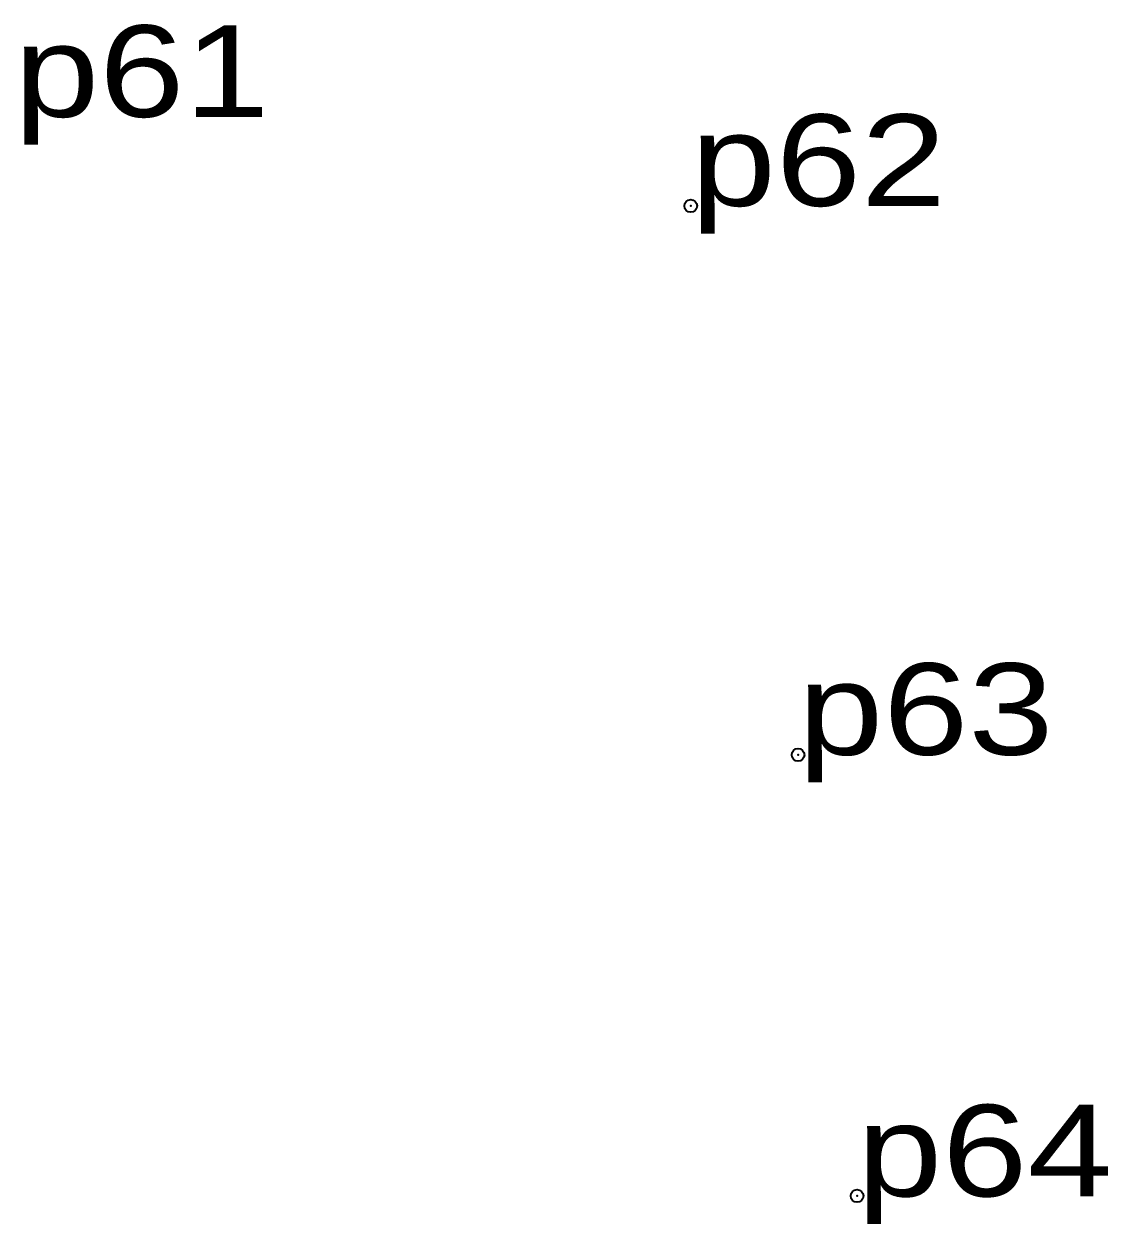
# Model space of a CAD drawing. Header units: metres. Extents: x 551153 to 552264, y 1839214 to 1839853.
# Drawn here: x 551495.76 to 551517.07, y 1839757.28 to 1839780.87 of the extents above; entities that cross this region are included whole.
import ezdxf

# ---------------------------------------------------------------- set-up
doc = ezdxf.new("R2010")
doc.units = ezdxf.units.M
doc.header["$LTSCALE"] = 0.5
doc.header["$PDMODE"] = 32
doc.header["$PDSIZE"] = 0.25
doc.layers.add('12', color=7, linetype='Continuous')
doc.layers.add('7', color=7, linetype='Continuous')

msp = doc.modelspace()

# ---------------------------------------------------------------- linework, layer by layer
at = {"layer": '7'}
for p in [(551508.87, 1839777.29), (551510.98, 1839766.5), (551512.14, 1839757.83)]:
    msp.add_point(p, dxfattribs=at)

# ---------------------------------------------------------------- texts
at = {"layer": '12', "width": 1.25}
for s, p in [('p61', (551495.57, 1839779.04)), ('p62', (551508.87, 1839777.29)), ('p63', (551510.98, 1839766.5)), ('p64', (551512.14, 1839757.82))]:
    msp.add_text(s, height=1.8, dxfattribs=at).set_placement(p)

doc.saveas('drawing.dxf')
